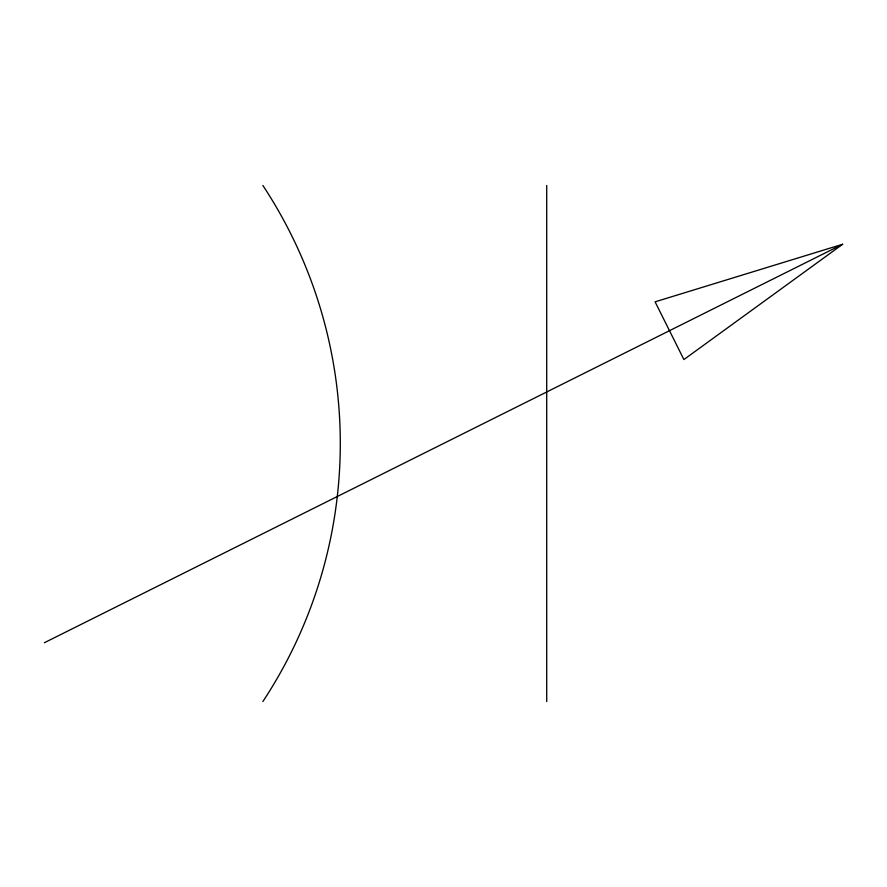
<?xml version="1.0" encoding="UTF-8"?>
<svg xmlns="http://www.w3.org/2000/svg" width="887" height="887" viewBox="0 0 887 887"><rect width="100%" height="100%" fill="white"/><g stroke="black" fill="none" stroke-linecap="round" stroke-linejoin="round"><path stroke-width="1.33" d="M842.65 244.258L683.899 359.557L655.094 301.835L842.65 244.258L44.35 642.742M546.714 185.461L546.714 701.539M262.874 185.461A468.768 468.768 0 0 1 262.874 701.539"/></g></svg>
